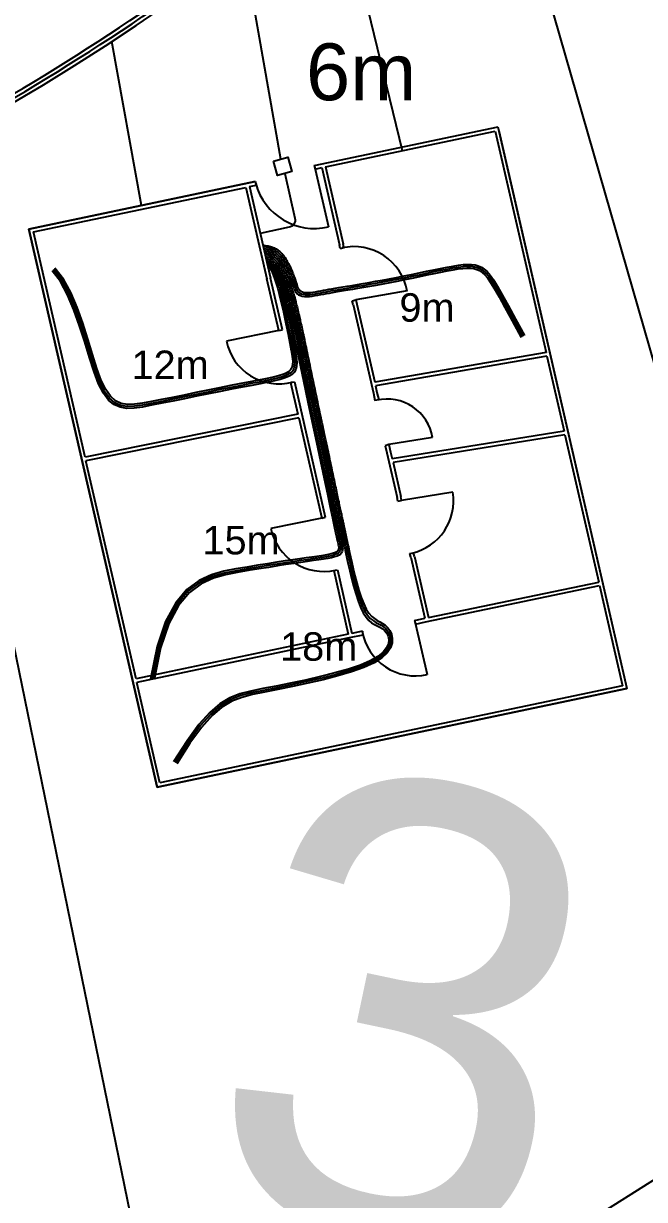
# Model space of a CAD drawing. Header units: millimetres. Extents: x 68 to 789, y 45 to 125.
# Drawn here: x 114.4 to 131, y 74.33 to 105.75 of the extents above; entities that cross this region are included whole.
import ezdxf

# ---------------------------------------------------------------- set-up
doc = ezdxf.new("R2010")
doc.units = ezdxf.units.MM
for name, color, linetype in [('CI', 3, 'Continuous'), ('CP', 1, 'Continuous'), ('CS', 2, 'Continuous'), ('Finca', 7, 'Continuous')]:
    doc.layers.add(name, color=color, linetype=linetype)
doc.styles.get("Standard").update_dxf_attribs({"font": 'arial.ttf'})

msp = doc.modelspace()

# ---------------------------------------------------------------- linework, layer by layer
at = {"layer": 'CI'}
for points in [[(120.843, 99.638), (120.892, 99.628), (120.937, 99.617), (120.972, 99.607), (120.999, 99.598), (121.021, 99.589), (121.038, 99.58), (121.052, 99.57), (121.066, 99.558), (121.081, 99.545), (121.096, 99.531), (121.112, 99.516), (121.128, 99.501), (121.143, 99.486), (121.158, 99.471), (121.171, 99.457), (121.182, 99.446), (121.192, 99.435), (121.2, 99.427), (121.207, 99.419), (121.213, 99.41), (121.219, 99.401), (121.225, 99.391), (121.233, 99.378), (121.242, 99.362), (121.252, 99.343), (121.264, 99.321), (121.277, 99.298), (121.29, 99.273), (121.303, 99.249), (121.316, 99.226), (121.327, 99.204), (121.337, 99.186), (121.345, 99.171), (121.352, 99.158), (121.357, 99.147), (121.362, 99.137), (121.367, 99.126), (121.372, 99.113), (121.378, 99.097), (121.386, 99.077), (121.395, 99.053), (121.405, 99.024), (121.417, 98.993), (121.429, 98.961), (121.441, 98.929), (121.452, 98.898), (121.463, 98.869), (121.472, 98.845), (121.479, 98.825), (121.485, 98.81), (121.49, 98.796), (121.494, 98.784), (121.498, 98.771), (121.502, 98.756), (121.508, 98.737), (121.515, 98.714), (121.523, 98.684), (121.533, 98.65), (121.544, 98.613), (121.555, 98.574), (121.566, 98.535), (121.577, 98.497), (121.587, 98.463), (121.595, 98.434), (121.602, 98.411), (121.607, 98.392), (121.612, 98.376), (121.615, 98.362), (121.619, 98.347), (121.624, 98.33), (121.629, 98.309), (121.635, 98.283), (121.643, 98.25), (121.653, 98.211), (121.663, 98.168), (121.674, 98.124), (121.684, 98.08), (121.695, 98.037), (121.704, 97.999), (121.712, 97.965), (121.719, 97.939), (121.724, 97.918), (121.728, 97.901), (121.732, 97.885), (121.735, 97.869), (121.739, 97.85), (121.744, 97.827), (121.751, 97.799), (121.758, 97.762), (121.768, 97.72), (121.778, 97.674), (121.788, 97.626), (121.799, 97.578), (121.809, 97.531), (121.818, 97.489), (121.826, 97.453), (121.832, 97.424), (121.837, 97.402), (121.841, 97.383), (121.845, 97.366), (121.849, 97.349), (121.853, 97.329), (121.858, 97.305), (121.864, 97.275), (121.872, 97.237), (121.882, 97.191), (121.893, 97.139), (121.905, 97.082), (121.918, 97.02), (121.931, 96.954), (121.945, 96.887), (121.96, 96.818), (121.974, 96.749), (121.989, 96.679), (122.003, 96.61), (122.018, 96.54), (122.032, 96.47), (122.047, 96.4), (122.062, 96.33), (122.076, 96.26), (122.091, 96.19), (122.106, 96.12), (122.12, 96.05), (122.135, 95.98), (122.15, 95.91), (122.165, 95.84), (122.179, 95.77), (122.194, 95.7), (122.209, 95.63), (122.223, 95.561), (122.238, 95.491), (122.252, 95.422), (122.267, 95.353), (122.282, 95.284), (122.296, 95.216), (122.31, 95.148), (122.325, 95.08), (122.339, 95.012), (122.353, 94.945), (122.368, 94.878), (122.382, 94.811), (122.396, 94.745), (122.41, 94.68), (122.424, 94.614), (122.437, 94.55), (122.451, 94.485), (122.465, 94.421), (122.478, 94.358), (122.491, 94.295), (122.505, 94.233), (122.518, 94.171), (122.531, 94.11), (122.544, 94.05), (122.556, 93.99), (122.569, 93.931), (122.581, 93.873), (122.594, 93.815), (122.606, 93.758), (122.618, 93.702), (122.63, 93.647), (122.641, 93.592), (122.653, 93.538), (122.664, 93.485), (122.675, 93.433), (122.686, 93.382), (122.697, 93.332), (122.707, 93.282), (122.718, 93.234), (122.728, 93.186), (122.738, 93.14), (122.748, 93.094), (122.757, 93.05), (122.767, 93.006), (122.776, 92.964), (122.784, 92.922), (122.793, 92.882), (122.802, 92.843), (122.81, 92.804), (122.818, 92.767), (122.825, 92.731), (122.833, 92.696), (122.84, 92.662), (122.847, 92.629), (122.854, 92.597), (122.861, 92.565), (122.867, 92.535), (122.873, 92.506), (122.88, 92.478), (122.885, 92.451), (122.891, 92.424), (122.897, 92.399), (122.902, 92.374), (122.907, 92.35), (122.912, 92.327), (122.917, 92.305), (122.921, 92.283), (122.926, 92.262), (122.93, 92.243), (122.934, 92.223), (122.938, 92.205), (122.942, 92.187), (122.945, 92.17), (122.949, 92.153), (122.952, 92.138), (122.956, 92.123), (122.959, 92.108), (122.962, 92.094), (122.965, 92.081), (122.967, 92.068), (122.97, 92.055), (122.972, 92.044), (122.975, 92.032), (122.977, 92.021), (122.979, 92.011), (122.982, 92.001), (122.984, 91.992), (122.986, 91.983), (122.987, 91.974), (122.989, 91.966), (122.991, 91.958), (122.993, 91.95), (122.994, 91.943), (122.996, 91.936), (122.997, 91.929), (122.998, 91.922), (123, 91.916), (123.001, 91.91), (123.002, 91.905), (123.003, 91.899), (123.005, 91.894), (123.006, 91.888), (123.007, 91.883), (123.008, 91.878), (123.009, 91.873), (123.01, 91.869), (123.011, 91.865), (123.012, 91.861), (123.012, 91.857), (123.013, 91.854), (123.014, 91.852), (123.014, 91.849), (123.016, 91.842), (123.019, 91.828), (123.025, 91.801), (123.034, 91.757), (123.048, 91.693), (123.068, 91.603), (123.094, 91.483), (123.128, 91.332), (123.168, 91.155), (123.215, 90.962), (123.267, 90.762), (123.325, 90.562), (123.387, 90.371), (123.453, 90.199), (123.522, 90.054), (123.594, 89.942), (123.668, 89.858), (123.742, 89.797), (123.817, 89.75), (123.889, 89.712), (123.96, 89.674), (124.027, 89.631), (124.089, 89.575), (124.145, 89.501), (124.188, 89.41), (124.209, 89.306), (124.201, 89.192), (124.156, 89.071), (124.066, 88.946), (123.923, 88.82), (123.72, 88.697), (123.451, 88.578), (123.127, 88.466), (122.763, 88.359), (122.371, 88.26), (121.968, 88.167), (121.565, 88.082), (121.177, 88.004), (120.819, 87.934), (120.499, 87.87), (120.21, 87.794), (119.941, 87.687), (119.678, 87.529), (119.41, 87.301), (119.125, 86.983), (118.81, 86.555), (118.454, 85.998)], [(120.831, 99.691), (120.882, 99.68), (120.936, 99.667), (120.979, 99.655), (121.013, 99.644), (121.039, 99.633), (121.061, 99.621), (121.079, 99.61), (121.095, 99.597), (121.112, 99.583), (121.129, 99.568), (121.146, 99.552), (121.163, 99.536), (121.179, 99.52), (121.194, 99.505), (121.207, 99.491), (121.219, 99.479), (121.229, 99.468), (121.238, 99.458), (121.246, 99.449), (121.253, 99.44), (121.259, 99.43), (121.267, 99.418), (121.275, 99.404), (121.284, 99.388), (121.295, 99.368), (121.308, 99.346), (121.321, 99.322), (121.334, 99.297), (121.347, 99.273), (121.36, 99.249), (121.372, 99.227), (121.382, 99.208), (121.39, 99.193), (121.397, 99.18), (121.402, 99.169), (121.408, 99.158), (121.413, 99.146), (121.418, 99.132), (121.424, 99.116), (121.432, 99.096), (121.441, 99.071), (121.452, 99.042), (121.464, 99.011), (121.476, 98.978), (121.488, 98.946), (121.499, 98.915), (121.51, 98.886), (121.519, 98.862), (121.526, 98.842), (121.532, 98.826), (121.537, 98.812), (121.541, 98.799), (121.545, 98.786), (121.55, 98.771), (121.556, 98.752), (121.563, 98.728), (121.571, 98.698), (121.581, 98.664), (121.592, 98.627), (121.603, 98.587), (121.614, 98.548), (121.625, 98.511), (121.635, 98.477), (121.643, 98.448), (121.65, 98.424), (121.655, 98.405), (121.66, 98.389), (121.664, 98.375), (121.668, 98.36), (121.672, 98.343), (121.677, 98.322), (121.684, 98.295), (121.692, 98.262), (121.701, 98.223), (121.712, 98.18), (121.722, 98.136), (121.733, 98.091), (121.743, 98.049), (121.753, 98.01), (121.761, 97.977), (121.767, 97.951), (121.772, 97.929), (121.776, 97.912), (121.78, 97.896), (121.784, 97.88), (121.788, 97.861), (121.793, 97.838), (121.799, 97.809), (121.807, 97.773), (121.817, 97.731), (121.827, 97.685), (121.837, 97.636), (121.848, 97.588), (121.858, 97.542), (121.867, 97.5), (121.875, 97.464), (121.881, 97.435), (121.886, 97.412), (121.89, 97.393), (121.894, 97.376), (121.898, 97.359), (121.902, 97.34), (121.907, 97.316), (121.913, 97.286), (121.921, 97.247), (121.931, 97.202), (121.942, 97.149), (121.954, 97.092), (121.966, 97.03), (121.98, 96.965), (121.994, 96.897), (122.009, 96.828), (122.023, 96.759), (122.038, 96.69), (122.052, 96.62), (122.067, 96.55), (122.081, 96.481), (122.096, 96.411), (122.11, 96.341), (122.125, 96.271), (122.14, 96.2), (122.155, 96.13), (122.169, 96.06), (122.184, 95.99), (122.199, 95.92), (122.213, 95.85), (122.228, 95.78), (122.243, 95.71), (122.258, 95.641), (122.272, 95.571), (122.287, 95.502), (122.301, 95.432), (122.316, 95.364), (122.331, 95.295), (122.345, 95.226), (122.359, 95.158), (122.374, 95.09), (122.388, 95.023), (122.402, 94.955), (122.417, 94.888), (122.431, 94.822), (122.445, 94.756), (122.459, 94.69), (122.472, 94.625), (122.486, 94.56), (122.5, 94.496), (122.513, 94.432), (122.527, 94.368), (122.54, 94.306), (122.554, 94.243), (122.567, 94.182), (122.58, 94.121), (122.592, 94.06), (122.605, 94.001), (122.618, 93.942), (122.63, 93.883), (122.643, 93.826), (122.655, 93.769), (122.667, 93.712), (122.679, 93.657), (122.69, 93.602), (122.702, 93.549), (122.713, 93.496), (122.724, 93.444), (122.735, 93.392), (122.746, 93.342), (122.756, 93.293), (122.767, 93.244), (122.777, 93.197), (122.787, 93.15), (122.797, 93.105), (122.806, 93.06), (122.815, 93.017), (122.825, 92.974), (122.833, 92.933), (122.842, 92.892), (122.85, 92.853), (122.859, 92.815), (122.867, 92.778), (122.874, 92.741), (122.882, 92.706), (122.889, 92.672), (122.896, 92.639), (122.903, 92.607), (122.91, 92.576), (122.916, 92.546), (122.922, 92.517), (122.928, 92.488), (122.934, 92.461), (122.94, 92.435), (122.945, 92.409), (122.951, 92.384), (122.956, 92.36), (122.961, 92.337), (122.966, 92.315), (122.97, 92.294), (122.975, 92.273), (122.979, 92.253), (122.983, 92.234), (122.987, 92.215), (122.991, 92.198), (122.994, 92.18), (122.998, 92.164), (123.001, 92.148), (123.004, 92.133), (123.008, 92.118), (123.011, 92.104), (123.013, 92.091), (123.016, 92.078), (123.019, 92.066), (123.021, 92.054), (123.024, 92.043), (123.026, 92.032), (123.028, 92.021), (123.03, 92.012), (123.032, 92.002), (123.034, 91.993), (123.036, 91.984), (123.038, 91.976), (123.04, 91.968), (123.041, 91.96), (123.043, 91.953), (123.044, 91.946), (123.046, 91.939), (123.047, 91.933), (123.049, 91.927), (123.05, 91.921), (123.051, 91.915), (123.052, 91.909), (123.053, 91.904), (123.055, 91.899), (123.056, 91.894), (123.057, 91.889), (123.058, 91.884), (123.059, 91.879), (123.06, 91.875), (123.061, 91.871), (123.061, 91.868), (123.062, 91.865), (123.062, 91.862), (123.063, 91.859), (123.064, 91.853), (123.068, 91.839), (123.073, 91.812), (123.083, 91.77), (123.097, 91.706), (123.116, 91.619), (123.142, 91.502), (123.174, 91.354), (123.214, 91.181), (123.26, 90.992), (123.311, 90.795), (123.367, 90.6), (123.428, 90.414), (123.494, 90.245), (123.562, 90.103), (123.633, 89.994), (123.707, 89.912), (123.781, 89.851), (123.855, 89.805), (123.928, 89.765), (123.999, 89.725), (124.067, 89.677), (124.131, 89.616), (124.188, 89.535), (124.233, 89.437), (124.256, 89.324), (124.25, 89.201), (124.206, 89.071), (124.117, 88.937), (123.974, 88.803), (123.769, 88.672), (123.497, 88.548), (123.171, 88.43), (122.803, 88.32), (122.407, 88.218), (121.999, 88.123), (121.593, 88.037), (121.203, 87.958), (120.842, 87.888), (120.522, 87.823), (120.234, 87.747), (119.966, 87.641), (119.705, 87.485), (119.441, 87.26), (119.159, 86.945), (118.849, 86.523), (118.497, 85.972)], [(120.798, 99.836), (120.857, 99.826), (120.937, 99.811), (121.002, 99.795), (121.055, 99.779), (121.097, 99.763), (121.13, 99.746), (121.158, 99.73), (121.183, 99.713), (121.206, 99.695), (121.228, 99.677), (121.248, 99.66), (121.268, 99.642), (121.285, 99.625), (121.302, 99.609), (121.317, 99.593), (121.33, 99.579), (121.342, 99.565), (121.353, 99.553), (121.363, 99.541), (121.372, 99.528), (121.381, 99.515), (121.391, 99.5), (121.401, 99.484), (121.412, 99.465), (121.424, 99.443), (121.438, 99.419), (121.452, 99.394), (121.466, 99.369), (121.48, 99.343), (121.493, 99.319), (121.505, 99.296), (121.515, 99.276), (121.524, 99.26), (121.532, 99.245), (121.538, 99.232), (121.544, 99.219), (121.55, 99.206), (121.556, 99.191), (121.563, 99.173), (121.571, 99.151), (121.581, 99.125), (121.592, 99.096), (121.604, 99.064), (121.616, 99.031), (121.628, 98.998), (121.64, 98.966), (121.651, 98.937), (121.66, 98.912), (121.668, 98.892), (121.674, 98.875), (121.679, 98.861), (121.683, 98.848), (121.687, 98.835), (121.691, 98.822), (121.696, 98.806), (121.702, 98.786), (121.709, 98.762), (121.718, 98.734), (121.731, 98.705), (121.746, 98.675), (121.766, 98.646), (121.791, 98.62), (121.822, 98.597), (121.86, 98.58), (121.904, 98.569), (121.955, 98.564), (122.012, 98.564), (122.073, 98.568), (122.138, 98.576), (122.205, 98.586), (122.274, 98.598), (122.345, 98.611), (122.416, 98.624), (122.489, 98.637), (122.565, 98.651), (122.646, 98.665), (122.733, 98.68), (122.829, 98.697), (122.935, 98.715), (123.052, 98.735), (123.182, 98.757), (123.324, 98.781), (123.477, 98.807), (123.64, 98.835), (123.812, 98.865), (123.992, 98.897), (124.18, 98.932), (124.374, 98.969), (124.572, 99.009), (124.774, 99.05), (124.975, 99.092), (125.173, 99.133), (125.365, 99.172), (125.549, 99.209), (125.722, 99.242), (125.881, 99.271), (126.025, 99.294), (126.154, 99.31), (126.27, 99.317), (126.374, 99.316), (126.469, 99.304), (126.557, 99.28), (126.638, 99.243), (126.715, 99.191), (126.79, 99.123), (126.869, 99.03), (126.959, 98.902), (127.065, 98.73), (127.195, 98.505), (127.355, 98.217), (127.551, 97.856), (127.79, 97.413)], [(120.806, 99.801), (120.88, 99.784), (120.946, 99.767), (121, 99.75), (121.043, 99.735), (121.079, 99.72), (121.108, 99.705), (121.132, 99.69), (121.154, 99.674), (121.175, 99.658), (121.195, 99.641), (121.214, 99.624), (121.233, 99.607), (121.25, 99.59), (121.266, 99.574), (121.28, 99.559), (121.293, 99.545), (121.304, 99.533), (121.314, 99.521), (121.324, 99.51), (121.332, 99.499), (121.341, 99.486), (121.349, 99.473), (121.359, 99.457), (121.369, 99.439), (121.381, 99.418), (121.394, 99.395), (121.408, 99.37), (121.422, 99.345), (121.436, 99.32), (121.449, 99.296), (121.46, 99.273), (121.471, 99.254), (121.48, 99.237), (121.487, 99.223), (121.493, 99.211), (121.498, 99.199), (121.504, 99.186), (121.51, 99.171), (121.517, 99.154), (121.525, 99.133), (121.534, 99.107), (121.545, 99.078), (121.557, 99.046), (121.569, 99.013), (121.582, 98.98), (121.593, 98.949), (121.604, 98.92), (121.613, 98.895), (121.621, 98.875), (121.627, 98.859), (121.632, 98.845), (121.636, 98.832), (121.64, 98.818), (121.645, 98.804), (121.65, 98.786), (121.656, 98.764), (121.664, 98.737), (121.675, 98.706), (121.688, 98.673), (121.705, 98.639), (121.728, 98.607), (121.755, 98.577), (121.789, 98.551), (121.83, 98.531), (121.878, 98.518), (121.933, 98.512), (121.994, 98.511), (122.059, 98.516), (122.128, 98.524), (122.2, 98.534), (122.273, 98.547), (122.346, 98.56), (122.42, 98.573), (122.494, 98.587), (122.572, 98.601), (122.654, 98.616), (122.742, 98.631), (122.838, 98.648), (122.944, 98.666), (123.061, 98.686), (123.191, 98.708), (123.333, 98.731), (123.486, 98.757), (123.649, 98.785), (123.821, 98.816), (124.001, 98.848), (124.189, 98.883), (124.382, 98.92), (124.581, 98.96), (124.782, 99.001), (124.982, 99.042), (125.18, 99.083), (125.371, 99.123), (125.554, 99.159), (125.725, 99.192), (125.882, 99.221), (126.023, 99.244), (126.149, 99.259), (126.261, 99.267), (126.362, 99.266), (126.454, 99.255), (126.537, 99.232), (126.614, 99.196), (126.688, 99.147), (126.759, 99.082), (126.835, 98.992), (126.922, 98.867), (127.026, 98.699), (127.154, 98.477), (127.312, 98.191), (127.507, 97.832), (127.746, 97.389)], [(120.818, 99.746), (120.884, 99.732), (120.943, 99.717), (120.991, 99.703), (121.029, 99.689), (121.059, 99.676), (121.084, 99.663), (121.105, 99.65), (121.125, 99.635), (121.143, 99.62), (121.162, 99.604), (121.18, 99.588), (121.198, 99.571), (121.214, 99.555), (121.23, 99.54), (121.244, 99.525), (121.256, 99.512), (121.267, 99.5), (121.276, 99.49), (121.285, 99.48), (121.292, 99.469), (121.3, 99.458), (121.308, 99.445), (121.317, 99.431), (121.327, 99.413), (121.338, 99.393), (121.351, 99.37), (121.364, 99.346), (121.378, 99.321), (121.391, 99.296), (121.404, 99.272), (121.416, 99.25), (121.426, 99.231), (121.435, 99.215), (121.442, 99.202), (121.448, 99.19), (121.453, 99.178), (121.458, 99.166), (121.464, 99.152), (121.47, 99.135), (121.478, 99.114), (121.488, 99.089), (121.499, 99.06), (121.51, 99.028), (121.523, 98.996), (121.535, 98.963), (121.546, 98.932), (121.557, 98.903), (121.566, 98.879), (121.573, 98.859), (121.579, 98.842), (121.584, 98.828), (121.589, 98.815), (121.593, 98.801), (121.598, 98.786), (121.603, 98.766), (121.61, 98.742), (121.619, 98.713), (121.631, 98.678), (121.646, 98.642), (121.665, 98.604), (121.689, 98.567), (121.719, 98.534), (121.755, 98.505), (121.8, 98.482), (121.852, 98.468), (121.911, 98.46), (121.976, 98.459), (122.046, 98.463), (122.119, 98.471), (122.195, 98.483), (122.271, 98.496), (122.348, 98.509), (122.424, 98.523), (122.5, 98.537), (122.579, 98.551), (122.662, 98.566), (122.75, 98.582), (122.847, 98.599), (122.952, 98.617), (123.07, 98.637), (123.2, 98.658), (123.341, 98.682), (123.495, 98.708), (123.658, 98.736), (123.83, 98.766), (124.01, 98.799), (124.198, 98.834), (124.391, 98.871), (124.59, 98.91), (124.79, 98.952), (124.99, 98.993), (125.187, 99.034), (125.377, 99.073), (125.559, 99.11), (125.728, 99.143), (125.883, 99.171), (126.022, 99.194), (126.144, 99.209), (126.253, 99.217), (126.351, 99.217), (126.438, 99.206), (126.518, 99.184), (126.591, 99.15), (126.661, 99.103), (126.729, 99.041), (126.802, 98.954), (126.885, 98.833), (126.987, 98.668), (127.113, 98.448), (127.269, 98.165), (127.463, 97.807), (127.702, 97.366)], [(120.894, 99.418), (120.954, 99.398), (121.067, 99.258), (121.171, 99.036), (121.268, 98.756), (121.356, 98.439), (121.436, 98.105), (121.507, 97.778), (121.569, 97.478), (121.621, 97.224), (121.662, 97.013), (121.69, 96.841), (121.703, 96.702), (121.701, 96.591), (121.68, 96.504), (121.641, 96.434), (121.581, 96.377), (121.498, 96.328), (121.393, 96.284), (121.263, 96.244), (121.11, 96.205), (120.932, 96.167), (120.729, 96.127), (120.5, 96.084), (120.244, 96.036), (119.963, 95.981), (119.662, 95.921), (119.347, 95.858), (119.027, 95.793), (118.708, 95.728), (118.396, 95.664), (118.1, 95.605), (117.826, 95.551), (117.579, 95.505), (117.357, 95.475), (117.159, 95.47), (116.981, 95.498), (116.82, 95.569), (116.673, 95.691), (116.538, 95.873), (116.41, 96.124), (116.287, 96.447), (116.164, 96.828), (116.037, 97.245), (115.901, 97.677), (115.751, 98.104), (115.581, 98.505), (115.389, 98.859), (115.167, 99.146)], [(120.906, 99.363), (120.946, 99.348), (121.046, 99.208), (121.142, 98.99), (121.231, 98.714), (121.315, 98.403), (121.392, 98.077), (121.461, 97.757), (121.521, 97.465), (121.571, 97.218), (121.61, 97.014), (121.637, 96.849), (121.65, 96.716), (121.647, 96.612), (121.627, 96.529), (121.589, 96.464), (121.531, 96.411), (121.451, 96.365), (121.349, 96.324), (121.224, 96.286), (121.076, 96.25), (120.902, 96.213), (120.704, 96.174), (120.479, 96.132), (120.227, 96.084), (119.948, 96.029), (119.649, 95.97), (119.337, 95.907), (119.018, 95.842), (118.7, 95.777), (118.391, 95.714), (118.097, 95.655), (117.825, 95.601), (117.581, 95.556), (117.364, 95.526), (117.171, 95.522), (116.998, 95.55), (116.841, 95.621), (116.699, 95.742), (116.568, 95.923), (116.444, 96.171), (116.324, 96.492), (116.204, 96.869), (116.079, 97.282), (115.944, 97.711), (115.793, 98.136), (115.623, 98.536), (115.428, 98.891), (115.203, 99.181)], [(120.919, 99.306), (120.938, 99.297), (121.026, 99.158), (121.112, 98.943), (121.195, 98.672), (121.274, 98.367), (121.347, 98.048), (121.414, 97.736), (121.472, 97.452), (121.521, 97.212), (121.559, 97.015), (121.584, 96.856), (121.596, 96.73), (121.593, 96.632), (121.574, 96.555), (121.537, 96.495), (121.481, 96.446), (121.404, 96.403), (121.306, 96.365), (121.185, 96.329), (121.041, 96.294), (120.873, 96.259), (120.678, 96.221), (120.458, 96.179), (120.209, 96.132), (119.934, 96.078), (119.637, 96.019), (119.326, 95.956), (119.009, 95.891), (118.693, 95.826), (118.385, 95.764), (118.093, 95.705), (117.824, 95.652), (117.584, 95.607), (117.371, 95.578), (117.182, 95.574), (117.014, 95.602), (116.862, 95.672), (116.725, 95.793), (116.598, 95.972), (116.478, 96.218), (116.362, 96.536), (116.244, 96.909), (116.121, 97.319), (115.986, 97.745), (115.836, 98.168), (115.665, 98.567), (115.467, 98.923), (115.239, 99.216)], [(120.892, 99.426), (120.966, 99.405), (121.093, 99.254), (121.212, 99.004), (121.326, 98.668), (121.437, 98.262), (121.547, 97.799), (121.656, 97.292), (121.768, 96.756), (121.883, 96.204), (122, 95.648), (122.117, 95.098), (122.229, 94.565), (122.337, 94.061), (122.436, 93.596), (122.524, 93.182), (122.6, 92.829), (122.661, 92.544), (122.708, 92.323), (122.744, 92.157), (122.77, 92.035), (122.788, 91.95), (122.8, 91.892), (122.809, 91.852), (122.815, 91.821), (122.821, 91.793), (122.826, 91.764), (122.827, 91.737), (122.824, 91.71), (122.815, 91.685), (122.798, 91.661), (122.772, 91.639), (122.736, 91.618), (122.688, 91.599), (122.627, 91.582), (122.553, 91.566), (122.465, 91.549), (122.362, 91.533), (122.243, 91.515), (122.108, 91.496), (121.957, 91.474), (121.787, 91.45), (121.6, 91.422), (121.394, 91.391), (121.17, 91.357), (120.926, 91.318), (120.663, 91.276), (120.381, 91.229), (120.078, 91.178), (119.756, 91.117), (119.424, 91.024), (119.092, 90.871), (118.771, 90.63), (118.47, 90.274), (118.2, 89.775), (117.971, 89.105), (117.793, 88.237)], [(120.88, 99.479), (120.974, 99.456), (121.113, 99.304), (121.242, 99.051), (121.363, 98.711), (121.478, 98.3), (121.59, 97.831), (121.702, 97.319), (121.815, 96.778), (121.931, 96.222), (122.048, 95.663), (122.165, 95.111), (122.278, 94.577), (122.386, 94.072), (122.485, 93.607), (122.573, 93.192), (122.649, 92.839), (122.71, 92.555), (122.757, 92.334), (122.793, 92.167), (122.819, 92.044), (122.837, 91.958), (122.85, 91.898), (122.859, 91.856), (122.866, 91.823), (122.873, 91.791), (122.878, 91.758), (122.88, 91.726), (122.877, 91.694), (122.868, 91.664), (122.851, 91.635), (122.824, 91.608), (122.785, 91.583), (122.734, 91.561), (122.67, 91.541), (122.591, 91.522), (122.498, 91.504), (122.39, 91.487), (122.267, 91.468), (122.128, 91.448), (121.973, 91.426), (121.801, 91.401), (121.611, 91.373), (121.404, 91.342), (121.18, 91.308), (120.937, 91.27), (120.675, 91.227), (120.395, 91.181), (120.095, 91.13), (119.777, 91.07), (119.45, 90.978), (119.122, 90.827), (118.806, 90.59), (118.509, 90.239), (118.243, 89.746), (118.017, 89.086), (117.842, 88.23)], [(120.868, 99.531), (120.982, 99.507), (121.133, 99.354), (121.271, 99.098), (121.399, 98.754), (121.519, 98.338), (121.634, 97.863), (121.747, 97.346), (121.861, 96.8), (121.978, 96.24), (122.096, 95.678), (122.213, 95.124), (122.327, 94.589), (122.434, 94.083), (122.534, 93.617), (122.622, 93.203), (122.698, 92.849), (122.759, 92.565), (122.806, 92.344), (122.842, 92.176), (122.868, 92.054), (122.887, 91.966), (122.9, 91.905), (122.909, 91.861), (122.917, 91.825), (122.925, 91.788), (122.931, 91.752), (122.933, 91.714), (122.931, 91.678), (122.922, 91.642), (122.904, 91.608), (122.875, 91.577), (122.835, 91.548), (122.781, 91.522), (122.712, 91.5), (122.629, 91.479), (122.532, 91.459), (122.419, 91.44), (122.291, 91.421), (122.148, 91.4), (121.989, 91.378), (121.814, 91.352), (121.622, 91.324), (121.414, 91.293), (121.189, 91.259), (120.947, 91.221), (120.687, 91.179), (120.409, 91.133), (120.112, 91.082), (119.798, 91.023), (119.475, 90.933), (119.152, 90.784), (118.84, 90.55), (118.548, 90.203), (118.286, 89.718), (118.064, 89.067), (117.892, 88.222)], [(120.855, 99.585), (120.881, 99.579), (120.924, 99.569), (120.957, 99.561), (120.982, 99.553), (121, 99.546), (121.014, 99.538), (121.025, 99.53), (121.037, 99.52), (121.049, 99.508), (121.063, 99.495), (121.078, 99.48), (121.093, 99.465), (121.108, 99.451), (121.121, 99.437), (121.134, 99.424), (121.145, 99.412), (121.154, 99.403), (121.161, 99.395), (121.168, 99.388), (121.173, 99.381), (121.178, 99.373), (121.184, 99.363), (121.191, 99.351), (121.199, 99.337), (121.209, 99.318), (121.221, 99.297), (121.233, 99.274), (121.246, 99.249), (121.259, 99.225), (121.272, 99.202), (121.283, 99.181), (121.293, 99.163), (121.301, 99.148), (121.307, 99.137), (121.312, 99.126), (121.317, 99.116), (121.321, 99.106), (121.326, 99.094), (121.332, 99.078), (121.339, 99.059), (121.348, 99.035), (121.359, 99.006), (121.37, 98.976), (121.382, 98.943), (121.394, 98.911), (121.405, 98.88), (121.416, 98.852), (121.425, 98.828), (121.432, 98.809), (121.438, 98.793), (121.442, 98.78), (121.446, 98.768), (121.45, 98.755), (121.455, 98.741), (121.46, 98.722), (121.467, 98.699), (121.475, 98.67), (121.485, 98.636), (121.496, 98.599), (121.507, 98.56), (121.518, 98.521), (121.529, 98.484), (121.539, 98.45), (121.547, 98.421), (121.554, 98.397), (121.559, 98.379), (121.563, 98.363), (121.567, 98.349), (121.571, 98.335), (121.575, 98.318), (121.58, 98.297), (121.587, 98.271), (121.595, 98.237), (121.604, 98.199), (121.614, 98.156), (121.625, 98.112), (121.636, 98.068), (121.646, 98.026), (121.656, 97.987), (121.664, 97.954), (121.67, 97.927), (121.675, 97.907), (121.679, 97.889), (121.683, 97.873), (121.686, 97.857), (121.691, 97.839), (121.695, 97.816), (121.702, 97.788), (121.71, 97.752), (121.719, 97.709), (121.729, 97.663), (121.74, 97.615), (121.75, 97.567), (121.76, 97.521), (121.769, 97.479), (121.777, 97.442), (121.784, 97.414), (121.789, 97.391), (121.793, 97.372), (121.796, 97.355), (121.8, 97.338), (121.804, 97.319), (121.809, 97.295), (121.815, 97.265), (121.823, 97.227), (121.833, 97.181), (121.844, 97.129), (121.856, 97.071), (121.869, 97.009), (121.882, 96.944), (121.896, 96.877), (121.911, 96.808), (121.925, 96.739), (121.94, 96.669), (121.954, 96.6), (121.969, 96.53), (121.983, 96.46), (121.998, 96.39), (122.013, 96.32), (122.027, 96.25), (122.042, 96.18), (122.057, 96.11), (122.071, 96.04), (122.086, 95.97), (122.101, 95.899), (122.116, 95.829), (122.13, 95.76), (122.145, 95.69), (122.16, 95.62), (122.174, 95.55), (122.189, 95.481), (122.204, 95.412), (122.218, 95.343), (122.233, 95.274), (122.247, 95.206), (122.262, 95.137), (122.276, 95.069), (122.29, 95.002), (122.305, 94.935), (122.319, 94.868), (122.333, 94.801), (122.347, 94.735), (122.361, 94.669), (122.375, 94.604), (122.388, 94.539), (122.402, 94.475), (122.416, 94.411), (122.429, 94.348), (122.442, 94.285), (122.456, 94.223), (122.469, 94.161), (122.482, 94.1), (122.495, 94.04), (122.507, 93.98), (122.52, 93.921), (122.532, 93.862), (122.545, 93.805), (122.557, 93.748), (122.569, 93.692), (122.581, 93.636), (122.592, 93.582), (122.604, 93.528), (122.615, 93.475), (122.626, 93.423), (122.637, 93.372), (122.648, 93.321), (122.659, 93.272), (122.669, 93.223), (122.679, 93.176), (122.689, 93.129), (122.699, 93.084), (122.708, 93.039), (122.718, 92.996), (122.727, 92.953), (122.736, 92.912), (122.744, 92.871), (122.753, 92.832), (122.761, 92.794), (122.769, 92.757), (122.777, 92.72), (122.784, 92.685), (122.791, 92.651), (122.798, 92.618), (122.805, 92.586), (122.812, 92.555), (122.818, 92.525), (122.825, 92.496), (122.831, 92.467), (122.837, 92.44), (122.842, 92.414), (122.848, 92.388), (122.853, 92.363), (122.858, 92.339), (122.863, 92.316), (122.868, 92.294), (122.872, 92.273), (122.877, 92.252), (122.881, 92.232), (122.885, 92.213), (122.889, 92.194), (122.893, 92.177), (122.897, 92.159), (122.9, 92.143), (122.903, 92.127), (122.907, 92.112), (122.91, 92.097), (122.913, 92.083), (122.916, 92.07), (122.918, 92.057), (122.921, 92.045), (122.924, 92.033), (122.926, 92.022), (122.928, 92.011), (122.931, 92.001), (122.933, 91.991), (122.935, 91.981), (122.937, 91.972), (122.939, 91.963), (122.94, 91.955), (122.942, 91.947), (122.944, 91.939), (122.945, 91.932), (122.947, 91.925), (122.948, 91.918), (122.95, 91.912), (122.951, 91.906), (122.952, 91.9), (122.953, 91.894), (122.955, 91.888), (122.956, 91.883), (122.957, 91.878), (122.958, 91.873), (122.959, 91.868), (122.96, 91.863), (122.961, 91.858), (122.962, 91.854), (122.963, 91.85), (122.963, 91.847), (122.964, 91.844), (122.965, 91.841), (122.965, 91.838), (122.967, 91.832), (122.97, 91.817), (122.976, 91.789), (122.986, 91.745), (123, 91.679), (123.02, 91.587), (123.047, 91.465), (123.082, 91.31), (123.123, 91.13), (123.17, 90.933), (123.224, 90.728), (123.282, 90.523), (123.345, 90.329), (123.412, 90.153), (123.482, 90.004), (123.555, 89.89), (123.629, 89.805), (123.704, 89.743), (123.778, 89.696), (123.851, 89.659), (123.921, 89.624), (123.987, 89.585), (124.048, 89.534), (124.103, 89.467), (124.143, 89.384), (124.163, 89.289), (124.153, 89.183), (124.107, 89.071), (124.016, 88.955), (123.873, 88.837), (123.67, 88.721), (123.404, 88.609), (123.083, 88.501), (122.723, 88.399), (122.336, 88.302), (121.936, 88.211), (121.536, 88.127), (121.152, 88.05), (120.795, 87.981), (120.476, 87.916), (120.187, 87.84), (119.915, 87.732), (119.65, 87.572), (119.379, 87.342), (119.09, 87.02), (118.772, 86.587), (118.412, 86.024)]]:
    msp.add_lwpolyline(points, dxfattribs=at)
at = {"layer": 'CP'}
msp.add_arc((80.81, 160.322), 65.551, 297.27018, 306.72519, dxfattribs=at)
at = {"layer": 'CS'}
msp.add_line((121.277, 102.131), (120.289, 107.743), dxfattribs=at)
msp.add_lwpolyline([(121.084, 102.079), (121.47, 102.184), (121.576, 101.798), (121.19, 101.693)], close=True, dxfattribs=at)
msp.add_lwpolyline([(121.383, 101.746), (121.656, 100.549, -0.419472), (121.502, 100.308), (120.726, 100.146)], format="xyb", dxfattribs=at)
msp.add_arc((80.81, 160.322), 65.651, 297.26998, 306.72578, dxfattribs=at)
at = {"layer": 'Finca'}
for p, q in [((126.534, 113.073), (136.563, 78.183)), ((124.527, 102.353), (122.743, 109.679)), ((124.527, 102.353), (122.743, 109.679)), ((117.557, 100.893), (116.765, 105.273)), ((122.172, 101.962), (127.084, 102.991)), ((122.472, 101.923), (127.009, 102.873)), ((127.104, 102.893), (130.53, 87.981)), ((111.463, 102.154), (118.687, 66.972)), ((122.172, 101.962), (122.198, 101.865)), ((122.198, 101.865), (122.375, 101.902)), ((120.593, 101.529), (114.545, 100.262)), ((114.545, 100.262), (120.593, 101.529)), ((120.593, 101.529), (120.62, 101.433)), ((106.173, 59.124), (173.6, 101.411)), ((114.665, 100.185), (120.342, 101.374)), ((120.439, 101.395), (120.62, 101.433)), ((114.545, 100.262), (117.97, 85.349)), ((117.97, 85.349), (114.545, 100.262)), ((116.047, 94.168), (114.665, 100.185)), ((122.867, 99.745), (122.845, 99.843)), ((122.867, 99.745), (122.965, 99.768)), ((122.965, 99.768), (122.942, 99.865)), ((122.965, 99.767), (122.965, 99.768)), ((121.221, 97.547), (120.902, 98.933)), ((121.32, 97.564), (121.001, 98.952)), ((123.188, 98.342), (123.284, 98.369)), ((123.21, 98.244), (123.188, 98.342)), ((121.221, 97.547), (121.32, 97.564)), ((121.541, 96.162), (121.64, 96.176)), ((121.541, 96.162), (121.734, 95.319)), ((121.64, 96.176), (122.468, 92.563)), ((123.751, 95.876), (123.795, 95.681)), ((123.848, 95.898), (123.894, 95.695)), ((123.894, 95.695), (123.795, 95.681)), ((121.756, 95.221), (122.372, 92.536)), ((124.167, 94.502), (124.071, 94.472)), ((124.071, 94.472), (124.116, 94.277)), ((124.167, 94.502), (124.213, 94.299)), ((117.409, 88.24), (116.07, 94.071)), ((124.409, 92.993), (124.386, 93.091)), ((124.507, 93.01), (124.484, 93.113)), ((124.409, 92.993), (124.507, 93.01)), ((122.372, 92.536), (122.468, 92.563)), ((124.729, 91.59), (124.827, 91.612)), ((124.751, 91.492), (124.729, 91.59)), ((124.849, 91.514), (124.827, 91.612)), ((122.691, 91.137), (122.789, 91.159)), ((125.222, 89.881), (129.773, 90.829)), ((125.146, 89.763), (129.796, 90.732)), ((124.853, 89.803), (125.126, 89.861)), ((124.853, 89.803), (124.88, 89.707)), ((124.88, 89.707), (125.146, 89.763)), ((123.082, 89.435), (118.169, 88.401)), ((123.103, 89.337), (118.19, 88.303)), ((123.47, 89.413), (123.103, 89.337)), ((123.457, 89.513), (123.179, 89.455)), ((123.457, 89.513), (123.47, 89.413)), ((118.169, 88.401), (117.409, 88.24)), ((118.19, 88.303), (117.431, 88.143)), ((118.046, 85.467), (117.431, 88.143)), ((130.41, 88.058), (118.046, 85.467)), ((117.97, 85.349), (130.53, 87.981)), ((130.53, 87.981), (117.97, 85.349))]:
    msp.add_line(p, q, dxfattribs=at)
at = {"layer": 'Finca', "extrusion": (4.44089e-16, -2.22045e-16, -1)}
for p, q in [((127.009, 102.873), (128.366, 96.962)), ((127.082, 102.991), (130.53, 87.981)), ((122.198, 101.865), (122.552, 100.318)), ((122.375, 101.902), (122.845, 99.843)), ((122.472, 101.925), (122.942, 99.865)), ((120.342, 101.374), (120.902, 98.933)), ((120.439, 101.395), (121.001, 98.952)), ((123.284, 98.369), (123.787, 96.166)), ((123.21, 98.244), (123.751, 95.876)), ((128.388, 96.864), (128.849, 94.858)), ((123.809, 96.068), (123.848, 95.898)), ((128.871, 94.76), (129.773, 90.829)), ((124.116, 94.277), (124.386, 93.091)), ((124.213, 94.299), (124.255, 94.117)), ((124.277, 94.02), (124.484, 93.113)), ((124.751, 91.492), (125.124, 89.86)), ((124.849, 91.514), (125.222, 89.881)), ((122.691, 91.137), (123.081, 89.434)), ((122.789, 91.159), (123.179, 89.455)), ((129.796, 90.732), (130.41, 88.058)), ((124.88, 89.707), (125.188, 88.359)), ((123.103, 89.337), (123.104, 89.333)), ((123.201, 89.357), (123.201, 89.355))]:
    msp.add_line(p, q, dxfattribs=at)
at = {"layer": 'Finca'}
for points in [[(124.651, 98.607), (123.284, 98.369)], [(121.221, 97.547), (119.827, 97.265)], [(128.366, 96.962), (123.787, 96.166)], [(128.388, 96.864), (123.809, 96.068)], [(121.734, 95.319), (116.047, 94.168)], [(121.756, 95.221), (116.07, 94.071)], [(121.835, 95.339), (121.832, 95.339)], [(125.334, 94.69), (124.167, 94.502)], [(128.849, 94.858), (124.255, 94.117)], [(128.871, 94.76), (124.277, 94.02)], [(124.178, 94.004), (124.172, 94.003)], [(125.877, 93.231), (124.507, 93.01)], [(122.372, 92.536), (121.012, 92.261)]]:
    msp.add_lwpolyline(points, dxfattribs=at)
msp.add_polyline3d([(120.593, 101.529, 0), (114.545, 100.262, 0), (117.97, 85.349, 0), (130.53, 87.981, 0), (117.97, 85.349, 0), (114.545, 100.262, 0), (120.593, 101.529, 0)], dxfattribs=at)
msp.add_polyline3d([(120.593, 101.529, 0), (114.545, 100.262, 0), (117.97, 85.349, 0), (130.53, 87.981, 0), (117.97, 85.349, 0), (114.545, 100.262, 0), (120.593, 101.529, 0)], dxfattribs=at)
msp.add_polyline3d([(120.593, 101.529, 0), (114.545, 100.262, 0), (117.97, 85.349, 0), (130.53, 87.981, 0), (117.97, 85.349, 0), (114.545, 100.262, 0), (120.593, 101.529, 0)], dxfattribs=at)
for centre, radius, start, end in [((80.81, 160.322), 65.751, 261.96788, 316.76198), ((122.185, 101.914), 1.637, 195.3363, 282.9364), ((123.236, 98.355), 1.437, 10.0747, 102.8607), ((121.221, 97.547), 1.422, 191.4397, 285.0275), ((121.221, 97.547), 1.422, 283.0123, 285.0275), ((124.119, 94.487), 1.232, 9.4989, 102.8607), ((124.458, 93.002), 1.437, 282.8607, 9.186), ((122.42, 92.549), 1.437, 191.5846, 282.934), ((124.867, 89.755), 1.433, 189.7705, 282.9608)]:
    msp.add_arc(centre, radius, start, end, dxfattribs=at)

# ---------------------------------------------------------------- texts
at = {"layer": 'CI', "char_height": 0.7598, "attachment_point": 1}
for s, insert in [('9m', (124.448, 98.546)), ('12m', (117.288, 97.014)), ('15m', (119.183, 92.327)), ('18m', (121.258, 89.486))]:
    msp.add_mtext_dynamic_manual_height_columns(s, width=0.96047, gutter_width=3.799, heights=[0], dxfattribs=dict(at, insert=insert))
at = {"layer": 'CS', "insert": (121.952, 105.222), "char_height": 1.5195, "attachment_point": 1}
msp.add_mtext_dynamic_manual_height_columns('6m', width=1.92095, gutter_width=7.598, heights=[0], dxfattribs=at)
at = {"layer": 'Finca'}
msp.add_text('3', height=12.156, rotation=348.0726, dxfattribs=at).set_placement((118.796, 74.382))

doc.saveas('drawing.dxf')
